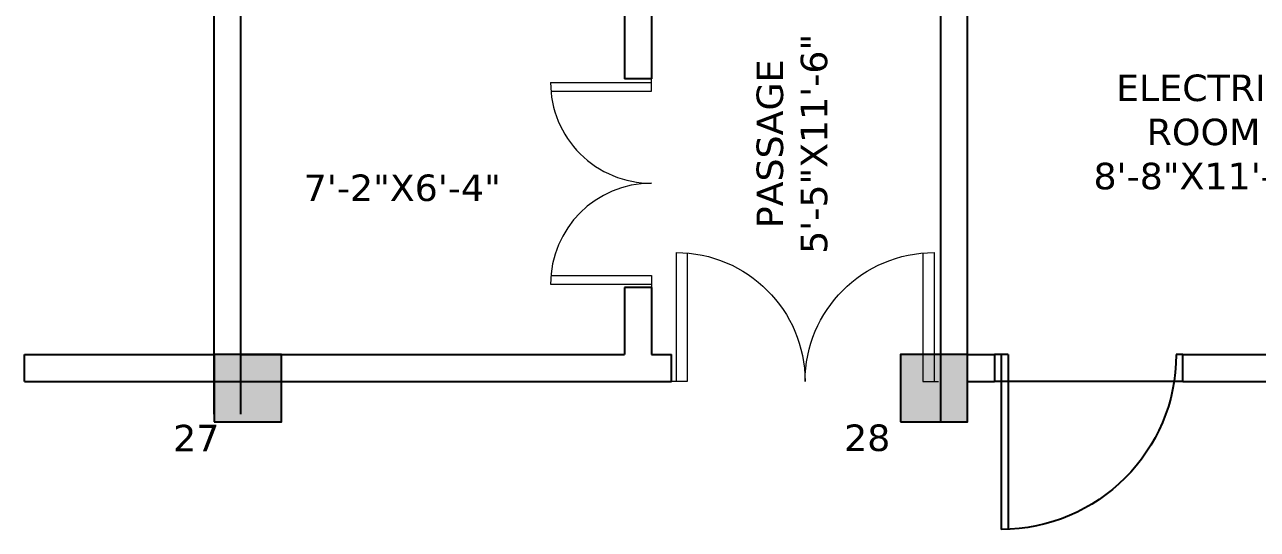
# Model space of a CAD drawing. Header units: millimetres. Extents: x -5691 to 68617, y -23008 to 84113.
# Drawn here: x 33522 to 40503, y 16307 to 19167 of the extents above; entities that cross this region are included whole.
import ezdxf

# ---------------------------------------------------------------- set-up
doc = ezdxf.new("R2010")
doc.units = ezdxf.units.MM
doc.header["$LTSCALE"] = 700
doc.header["$MEASUREMENT"] = 0
for name, color, linetype in [('architactur xref$0$COLUMN', 8, 'Continuous'), ('architactur xref$0$COLUMN HATCH', 8, 'Continuous'), ('architactur xref$0$DOOR', 8, 'Continuous'), ('architactur xref$0$TEXT', 8, 'Continuous'), ('architactur xref$0$WALL', 8, 'Continuous'), ('architactur xref$0$WINDOOW', 8, 'Continuous'), ('rcp$0$X-REF', 8, 'Continuous'), ('X-REF', 8, 'Continuous')]:
    doc.layers.add(name, color=color, linetype=linetype)
doc.styles.add('architactur xref$0$VERDANA', font='verdana.ttf')

# ---------------------------------------------------------------- blocks, each defined once
blk = doc.blocks.new('architactur xref$0$D3.5')
for p, q in [((1.5, 0), (1.5, 39)), ((3, 0), (3, 38.97)), ((3, 0), (0, 0)), ((42, 0), (40.5, 0))]:
    blk.add_line(p, q)
blk.add_arc((1.5, 0), 39, 0, 90)
blk = doc.blocks.new('architactur xref$0$b d')
at = {"layer": 'architactur xref$0$WINDOOW', "color": 0, "lineweight": 0}
for p, q in [((67237.44, 17555.04), (67233.94, 17555.04)), ((67234.94, 17526.29), (67234.94, 17555.04)), ((67237.44, 17526.39), (67237.44, 17555.04)), ((67289.94, 17526.39), (67289.94, 17555.04)), ((67289.94, 17555.04), (67293.44, 17555.04)), ((67292.44, 17526.29), (67292.44, 17555.04))]:
    blk.add_line(p, q, dxfattribs=at)
for centre, start, end in [((67234.94, 17555.04), 270, 0), ((67292.44, 17555.04), 180, 270)]:
    blk.add_arc(centre, 28.75, start, end, dxfattribs=at)
blk = doc.blocks.new('architactur xref')
at = {"layer": 'architactur xref$0$COLUMN HATCH', "linetype": 'Continuous'}
for points in [[(1377, 681), (1362, 681), (1362, 666), (1377, 666)], [(1530, 681), (1515, 681), (1515, 666), (1530, 666)]]:
    blk.add_hatch(color=256, dxfattribs=at).paths.add_polyline_path(points)
at = {"layer": 'architactur xref$0$TEXT', "lineweight": 0}
for points in [[(1377, 681), (1362, 681), (1362, 666), (1377, 666)], [(1530, 681), (1515, 681), (1515, 666), (1530, 666)]]:
    blk.add_hatch(color=256, dxfattribs=at).paths.add_polyline_path(points)
at = {"layer": 'architactur xref$0$COLUMN', "linetype": 'Continuous'}
for points in [[(1362, 666), (1377, 666), (1377, 681), (1362, 681)], [(1515, 666), (1530, 666), (1530, 681), (1515, 681)]]:
    blk.add_lwpolyline(points, close=True, dxfattribs=at)
at = {"layer": 'architactur xref$0$DOOR', "linetype": 'Continuous'}
blk.add_line((1578, 675), (1536, 675), dxfattribs=at)
at = {"layer": 'architactur xref$0$TEXT', "lineweight": 0}
for points in [[(1362, 666), (1377, 666), (1377, 681), (1362, 681)], [(1515, 666), (1530, 666), (1530, 681), (1515, 681)]]:
    blk.add_lwpolyline(points, close=True, dxfattribs=at)
at = {"layer": 'architactur xref$0$WALL', "linetype": 'Continuous'}
for p, q in [((1524, 666), (1524, 1063)), ((1362, 667.71), (1362, 835)), ((1530, 681), (1530, 829)), ((1459.5, 819), (1459.5, 742.49)), ((1367.93, 667.71), (1367.93, 813)), ((1453.5, 757.42), (1453.5, 742.49)), ((1459.5, 742.49), (1453.5, 742.49)), ((1453.5, 695.93), (1453.5, 681)), ((1459.5, 695.93), (1453.5, 695.93)), ((1459.5, 695.93), (1459.5, 681)), ((1319.75, 681), (1362, 681)), ((1319.75, 675), (1319.75, 681)), ((1368, 681), (1453.5, 681)), ((1459.5, 681), (1464, 681)), ((1464, 675), (1464, 681)), ((1530, 681), (1536, 681)), ((1536, 681), (1536, 675)), ((1578, 675), (1578, 681)), ((1578, 681), (1625, 681)), ((1319.75, 675), (1464, 675)), ((1530, 675), (1536, 675)), ((1578, 675), (1625, 675))]:
    blk.add_line(p, q, dxfattribs=at)
at = {"layer": 'architactur xref$0$COLUMN', "linetype": 'Continuous', "xscale": -1, "rotation": 180}
blk.add_blockref('architactur xref$0$D3.5', (1536, 681), dxfattribs=at)
at = {"layer": 'architactur xref$0$WINDOOW', "lineweight": 0, "xscale": 0.782599999998638, "yscale": 0.782599999998638, "zscale": 0.782599999998638, "rotation": 270}
blk.add_blockref('architactur xref$0$b d', (-12279.07, 53359.78), dxfattribs=at)
at = {"layer": 'architactur xref$0$WINDOOW', "lineweight": 0, "xscale": -1, "rotation": 180}
blk.add_blockref('architactur xref$0$b d', (-65769.94, 18230.04), dxfattribs=at)
at = {"layer": 'architactur xref$0$TEXT', "linetype": 'Continuous', "insert": (1490.87, 725.44), "char_height": 5.9055, "width": 176.6351, "attachment_point": 5, "rotation": 90, "style": 'architactur xref$0$VERDANA'}
blk.add_mtext('  PASSAGE\\P  5\'-5"X11\'-6"', dxfattribs=at)
at = {"layer": 'architactur xref$0$TEXT', "linetype": 'Continuous', "char_height": 5.9055, "attachment_point": 5, "style": 'architactur xref$0$VERDANA'}
for s, insert, width in [('ELECTRIC\\PROOM\\P8\'-8"X11\'-1"', (1582.6, 730.62), 105.1582), (' 7\'-2"X6\'-4"', (1402.65, 718.16), 176.6351)]:
    blk.add_mtext(s, dxfattribs=dict(at, insert=insert, width=width))
at = {"layer": 'architactur xref$0$TEXT', "lineweight": 0, "char_height": 5.906, "width": 5.1391, "attachment_point": 5, "style": 'architactur xref$0$VERDANA'}
for s, insert in [('27', (1358.01, 662.37)), ('28', (1507.61, 662.38))]:
    blk.add_mtext(s, dxfattribs=dict(at, insert=insert))
blk = doc.blocks.new('rcp')
at = {"layer": 'rcp$0$X-REF', "xscale": 25.39999999999418, "yscale": 25.39999999999418, "zscale": 25.39999999999418}
blk.add_blockref('architactur xref', (0, 0), dxfattribs=at)

msp = doc.modelspace()

# ---------------------------------------------------------------- block references
at = {"layer": 'X-REF', "ltscale": 8}
msp.add_blockref('rcp', (0, 0), dxfattribs=at)

# ---------------------------------------------------------------- next in the draw order: block references
at = {"layer": 'X-REF', "xscale": 25.39999999999418, "yscale": 25.39999999999418, "zscale": 25.39999999999418}
msp.add_blockref('architactur xref', (0, 0), dxfattribs=at)

doc.saveas('drawing.dxf')
